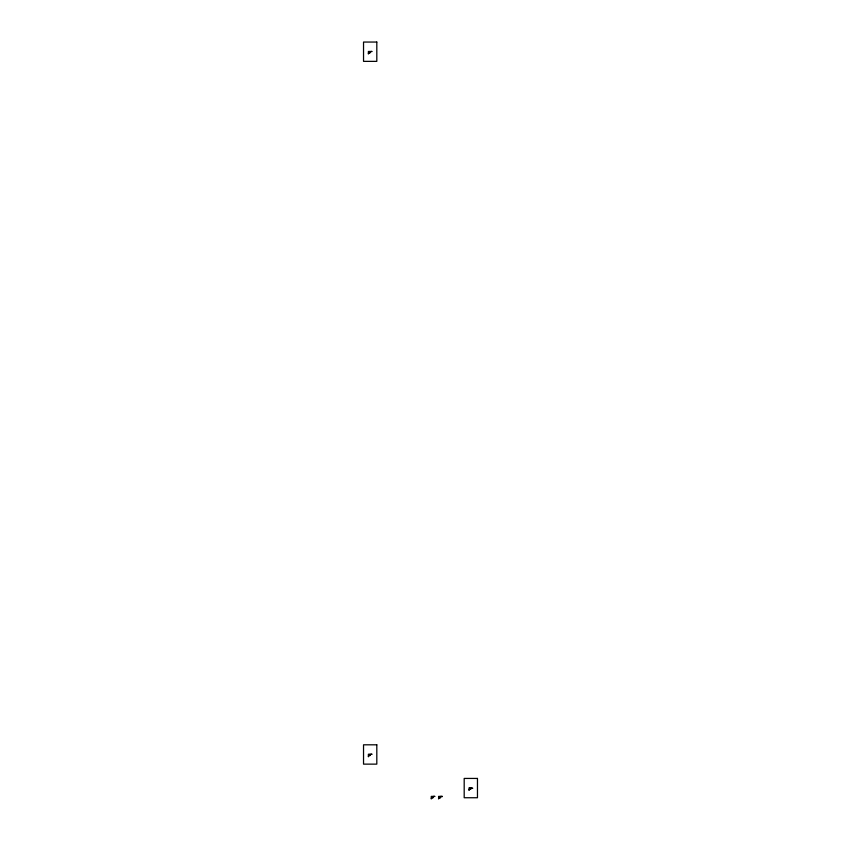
<?xml version="1.0" encoding="UTF-8"?>
<svg xmlns="http://www.w3.org/2000/svg" width="841" height="841" viewBox="0 0 841 841"><rect width="100%" height="100%" fill="white"/><g stroke="black" fill="none" stroke-linecap="round" stroke-linejoin="round"><path stroke-width="1.26" d="M433.388 796.595L434.976 796.385L431.265 796.385L431.265 798.95L431.57 797.741L432.863 797.741L433.325 796.816L431.864 796.816M439.317 797.741L439.202 796.816L442.313 796.385L438.603 796.385L438.603 798.95L438.897 797.741L440.19 797.741L440.652 796.816M370.177 52.068L368.978 52.541M370.177 754.829L368.978 755.313M369.903 755.439L370.303 754.65L368.978 754.692L369.094 755.575M432.863 797.741L433.388 796.385M440.19 797.741L440.726 796.385M369.094 52.815L368.978 51.879L372.09 51.459L368.379 51.459L368.379 54.024L368.684 52.815L369.977 52.815L370.439 51.879M368.978 51.932L370.303 52.11M368.978 52.678L369.903 52.773L369.924 51.879M368.978 754.65L372.09 754.219L368.379 754.219L368.379 756.784L368.684 755.575L369.977 755.575L370.439 754.65M368.978 755.439L369.903 755.533L369.924 754.65M469.635 789.184L469.635 788.259L472.758 788.259L469.047 787.828L469.047 790.393L469.341 789.184L470.634 789.184L471.16 787.828M469.635 788.921L470.834 788.259M440.726 796.595L442.313 796.595M469.688 788.259L469.751 789.184M440.19 796.816L440.074 797.741M432.863 796.816L432.747 797.741M431.917 796.816L431.927 797.741M376.81 42.05L363.533 42.05L363.533 61.361L376.81 61.361L376.81 42.05M376.81 744.811L363.533 744.811L363.533 764.133L376.81 764.133L376.81 744.811M477.467 778.43L464.19 778.43L464.19 797.741L477.467 797.741L477.467 778.43M470.571 789.184L470.582 788.259L470.518 789.184"/></g></svg>
